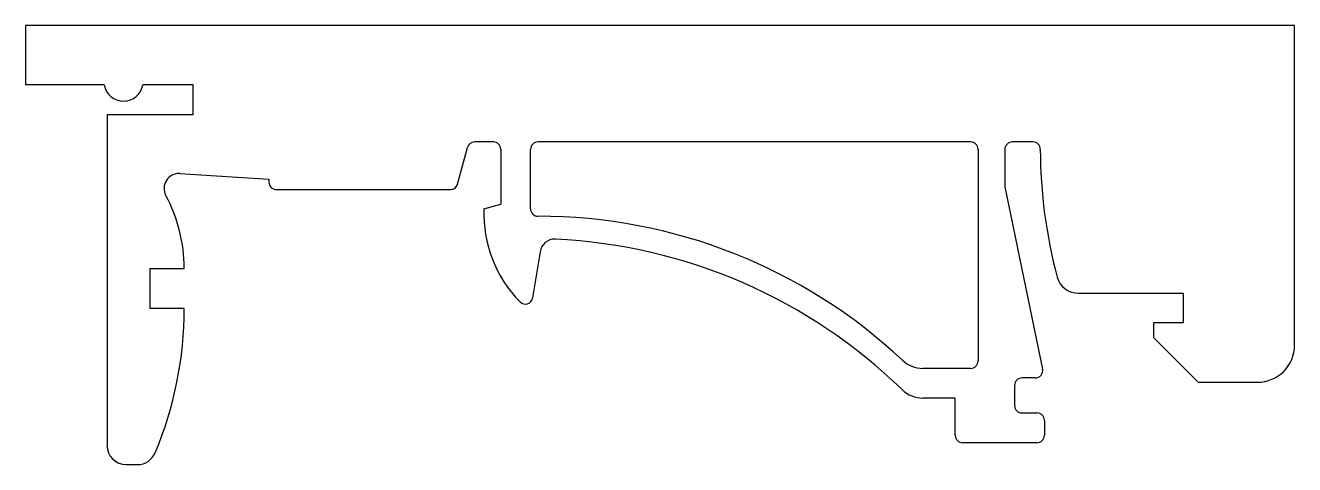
# Model space of a CAD drawing. Extents: x -21.4 to 21.4, y -14.8 to 0.
import ezdxf

# ---------------------------------------------------------------- set-up
doc = ezdxf.new("R2010")
doc.units = 0
doc.header["$MEASUREMENT"] = 0
doc.layers.get('0').update_dxf_attribs({"linetype": 'CONTINUOUS'})

msp = doc.modelspace()

# ---------------------------------------------------------------- linework, layer by layer
at = {"linetype": 'ByBlock'}
for p, q in [((-21.35, 0), (-21.35, -2)), ((21.35, 0), (-21.35, 0)), ((21.35, -10.75), (21.35, 0)), ((-18.695, -2), (-21.35, -2)), ((-15.7, -2), (-17.4, -2)), ((-15.7, -3), (-15.7, -2)), ((-18.6, -3), (-15.7, -3))]:
    msp.add_line(p, q, dxfattribs=at)
for p, q in [((-18.6, -3), (-18.6, -14.12)), ((-6.807, -5.335), (-6.477, -4.105)), ((-5.606, -3.92), (-6.236, -3.92)), ((-5.356, -4.17), (-5.356, -6.013)), ((-4.356, -6.168), (-4.356, -4.17)), ((10.451, -3.92), (-4.106, -3.92)), ((10.701, -4.17), (10.701, -11.283)), ((11.601, -4.17), (11.601, -5.375)), ((12.544, -3.92), (11.851, -3.92)), ((-16.153, -4.983), (-13.156, -5.17)), ((-13.156, -5.17), (-13.156, -5.27)), ((-12.906, -5.52), (-7.048, -5.52)), ((11.606, -5.425), (12.869, -11.557)), ((-5.925, -6.17), (-5.356, -6.013)), ((-4.037, -7.61), (-4.284, -9.16)), ((-17.157, -9.52), (-17.157, -8.17)), ((-17.157, -8.17), (-16.006, -8.17)), ((14.088, -9), (17.6, -9)), ((17.6, -9), (17.6, -10)), ((-16.006, -9.52), (-17.157, -9.52)), ((17.6, -10), (16.6, -10)), ((16.6, -10), (16.6, -10.5)), ((16.6, -10.5), (18.1, -12)), ((10.451, -11.533), (8.844, -11.533)), ((12.624, -11.857), (12.181, -11.857)), ((11.931, -12.107), (11.931, -12.783)), ((18.1, -12), (20.1, -12)), ((9.931, -12.533), (8.844, -12.533)), ((9.931, -13.783), (9.931, -12.533)), ((12.181, -13.033), (12.681, -13.033)), ((12.931, -13.283), (12.931, -13.783)), ((12.681, -14.033), (10.181, -14.033)), ((-17.956, -14.77), (-17.581, -14.77))]:
    msp.add_line(p, q)
for centre, radius, start, end in [((-18.048, -1.894), 0.656, 189.3302, 350.6698), ((20.1, -10.75), 1.25, 270, 0)]:
    msp.add_arc(centre, radius, start, end, dxfattribs=at)
for centre, radius, start, end in [((-6.236, -4.17), 0.25, 90, 165), ((-5.606, -4.17), 0.25, 0, 90), ((-4.106, -4.17), 0.25, 90, 180), ((10.451, -4.17), 0.25, 0, 90), ((11.851, -4.17), 0.25, 90, 180), ((12.544, -4.17), 0.25, 0.2599, 90), ((29.854, -4.091), 17.061, 180.2599, 194.844), ((-16.185, -5.482), 0.5, 86.424, 208.3165), ((-12.906, -5.27), 0.25, 180, 270), ((-7.048, -5.27), 0.25, 270, 345), ((11.851, -5.375), 0.25, 180, 191.6351), ((-21.174, -8.17), 5.167, 0, 28.317), ((-1.701, -6.327), 4.226, 177.8774, 224.6401), ((-4.106, -6.168), 0.25, 180, 270.031), ((-4.097, -24.344), 17.926, 46.864, 90.031), ((-3.543, -7.689), 0.5, 87.325, 170.9462), ((-4.356, -25.096), 17.926, 45.776, 87.325), ((14.048, -8.297), 0.704, 193.5755, 273.2807), ((-4.531, -9.121), 0.25, 224.6401, 350.9462), ((-28.565, -9.52), 12.559, 337.2772, 360), ((8.844, -10.533), 1, 226.864, 270), ((10.451, -11.283), 0.25, 270, 0), ((12.181, -12.107), 0.25, 90, 180), ((12.624, -11.607), 0.25, 270, 11.635), ((8.844, -11.533), 1, 225.7763, 270), ((12.181, -12.783), 0.25, 180, 270), ((12.681, -13.283), 0.25, 0, 90), ((10.181, -13.783), 0.25, 180, 270), ((12.681, -13.783), 0.25, 270, 0), ((-17.956, -14.12), 0.65, 180, 270), ((-17.581, -14.12), 0.65, 270, 337.2772)]:
    msp.add_arc(centre, radius, start, end)

doc.saveas('drawing.dxf')
